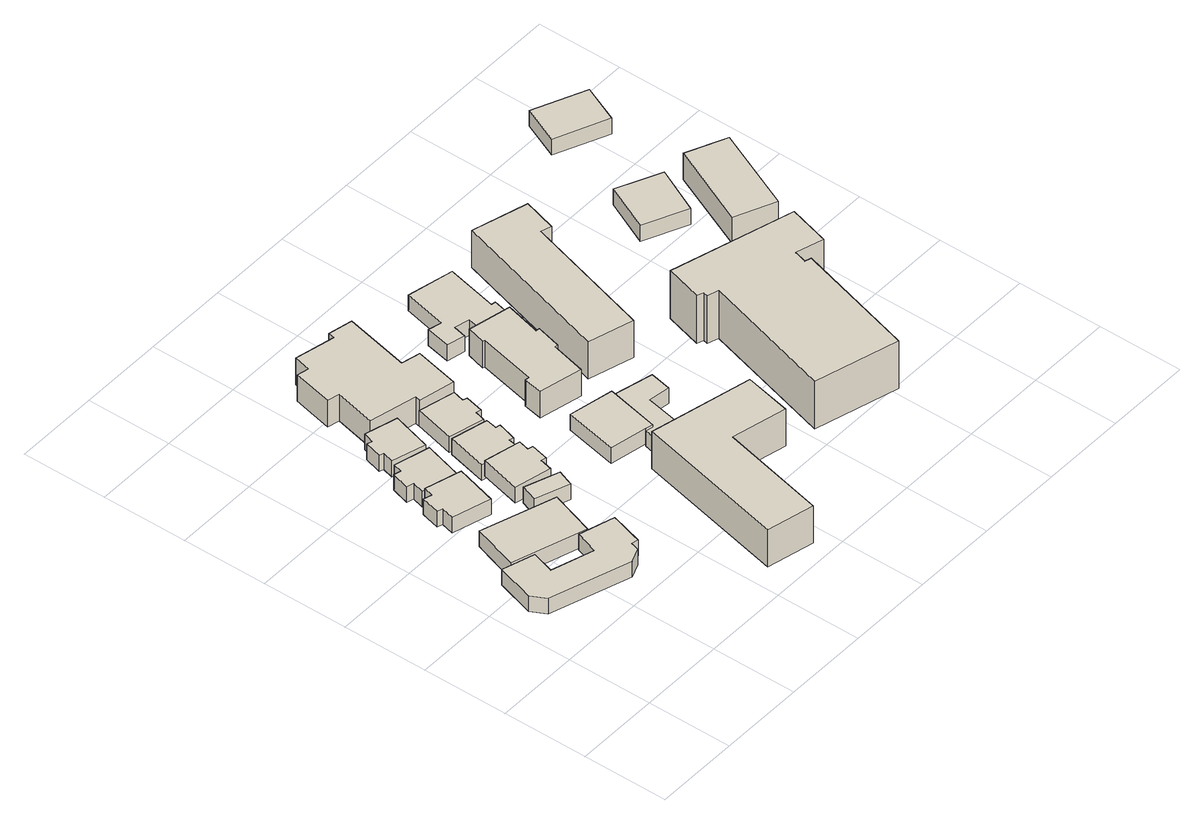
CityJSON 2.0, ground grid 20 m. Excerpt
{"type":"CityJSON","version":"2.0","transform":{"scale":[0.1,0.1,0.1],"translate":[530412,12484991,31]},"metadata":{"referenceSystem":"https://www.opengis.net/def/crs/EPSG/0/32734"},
"CityObjects":{
"building1":{"type":"Building","attributes":{"address":"9 Vine Road Woodstock Cape Town","building":"house","building:levels":1,"building_height":4.1,"plus_code":"4FRW3F83+GMF","ground_height":37.76,"roof_height":41.86},"geometry":[{"type":"Solid","lod":"1","boundaries":[[[[0,1,2,3]],[[1,4,5,2]],[[4,6,7,5]],[[6,8,9,7]],[[8,10,11,9]],[[10,12,13,11]],[[12,14,15,13]],[[14,16,17,15]],[[16,18,19,17]],[[18,20,21,19]],[[20,22,23,21]],[[22,0,3,23]],[[3,2,5,7,9,11,13,15,17,19,21,23]],[[22,20,18,16,14,12,10,8,6,4,1,0]]]]}]},
"building2":{"type":"Building","attributes":{"address":"7 Vine Road Woodstock Cape Town","building":"house","building:levels":1,"building_height":4.1,"plus_code":"4FRW3F83+HP6","ground_height":35.91,"roof_height":40.01},"geometry":[{"type":"Solid","lod":"1","boundaries":[[[[24,25,26,27]],[[25,28,29,26]],[[28,30,31,29]],[[30,24,27,31]],[[27,26,29,31]],[[30,28,25,24]]]]}]},
"building3":{"type":"Building","attributes":{"address":"5 Vine Road Woodstock Cape Town","building":"house","building:levels":1,"building_height":4.1,"plus_code":"4FRW3F83+JPR","ground_height":35.91,"roof_height":40.01},"geometry":[{"type":"Solid","lod":"1","boundaries":[[[[32,33,34,35]],[[33,36,37,34]],[[36,38,39,37]],[[38,40,41,39]],[[40,42,43,41]],[[42,44,45,43]],[[44,46,47,45]],[[46,32,35,47]],[[35,34,37,39,41,43,45,47]],[[46,44,42,40,38,36,33,32]]]]}]},
"building4":{"type":"Building","attributes":{"address":"3 Vine Road Woodstock Cape Town","building":"house","building:levels":1,"building_height":4.1,"plus_code":"4FRW3F83+MPF","ground_height":34.32,"roof_height":38.42},"geometry":[{"type":"Solid","lod":"1","boundaries":[[[[48,49,50,51]],[[49,52,53,50]],[[52,54,55,53]],[[54,56,57,55]],[[56,58,59,57]],[[58,60,61,59]],[[60,62,63,61]],[[62,48,51,63]],[[51,50,53,55,57,59,61,63]],[[62,60,58,56,54,52,49,48]]]]}]},
"building5":{"type":"Building","attributes":{"building":"yes","building:levels":1,"building_height":4.1,"plus_code":"4FRW3F83+HQJ","ground_height":36.35,"roof_height":40.45},"geometry":[{"type":"Solid","lod":"1","boundaries":[[[[64,65,66,67]],[[65,68,69,66]],[[68,70,71,69]],[[70,64,67,71]],[[67,66,69,71]],[[70,68,65,64]]]]}]},
"building6":{"type":"Building","attributes":{"address":"1 Vine Road Woodstock Cape Town","building":"house","building:levels":1,"building_height":4.1,"plus_code":"4FRW3F83+PP8","ground_height":34.64,"roof_height":38.74},"geometry":[{"type":"Solid","lod":"1","boundaries":[[[[72,73,74,75]],[[73,76,77,74]],[[76,78,79,77]],[[78,80,81,79]],[[80,82,83,81]],[[82,84,85,83]],[[84,86,87,85]],[[86,72,75,87]],[[75,74,77,79,81,83,85,87]],[[86,84,82,80,78,76,73,72]]]]}]},
"building7":{"type":"Building","attributes":{"address":"6 The Avenue Woodstock Cape Town","building":"house","building:levels":1,"building_height":4.1,"plus_code":"4FRW3F83+JQ7","ground_height":36.35,"roof_height":40.45},"geometry":[{"type":"Solid","lod":"1","boundaries":[[[[88,89,90,91]],[[89,92,93,90]],[[92,94,95,93]],[[94,96,97,95]],[[96,98,99,97]],[[98,100,101,99]],[[100,102,103,101]],[[102,88,91,103]],[[91,90,93,95,97,99,101,103]],[[102,100,98,96,94,92,89,88]]]]}]},
"building8":{"type":"Building","attributes":{"address":"4 The Avenue Woodstock Cape Town","building":"house","building:levels":1,"building_height":4.1,"plus_code":"4FRW3F83+MQ4","ground_height":34.64,"roof_height":38.74},"geometry":[{"type":"Solid","lod":"1","boundaries":[[[[104,105,106,107]],[[105,108,109,106]],[[108,110,111,109]],[[110,112,113,111]],[[112,114,115,113]],[[114,116,117,115]],[[116,118,119,117]],[[118,104,107,119]],[[107,106,109,111,113,115,117,119]],[[118,116,114,112,110,108,105,104]]]]}]},
"building9":{"type":"Building","attributes":{"address":"2 The Avenue Woodstock Cape Town","building":"house","building:levels":1,"building_height":4.1,"plus_code":"4FRW3F83+MQQ","ground_height":34.34,"roof_height":38.44},"geometry":[{"type":"Solid","lod":"1","boundaries":[[[[120,121,122,123]],[[121,124,125,122]],[[124,126,127,125]],[[126,128,129,127]],[[128,130,131,129]],[[130,132,133,131]],[[132,134,135,133]],[[134,120,123,135]],[[123,122,125,127,129,131,133,135]],[[134,132,130,128,126,124,121,120]]]]}]},
"building10":{"type":"Building","attributes":{"address":"18 Listowell Road Woodstock Cape Town","building":"house","building:levels":2,"building_height":6.9,"plus_code":"4FRW3F83+QQ4","ground_height":32.85,"roof_height":39.75},"geometry":[{"type":"Solid","lod":"1","boundaries":[[[[136,137,138,139]],[[137,140,141,138]],[[140,142,143,141]],[[142,144,145,143]],[[144,146,147,145]],[[146,148,149,147]],[[148,150,151,149]],[[150,152,153,151]],[[152,154,155,153]],[[154,156,157,155]],[[156,158,159,157]],[[158,160,161,159]],[[160,162,163,161]],[[162,136,139,163]],[[139,138,141,143,145,147,149,151,153,155,157,159,161,163]],[[162,160,158,156,154,152,150,148,146,144,142,140,137,136]]]]}]},
"building11":{"type":"Building","attributes":{"address":"Rosewood","building":"apartments","building:levels":3,"building:flats":"9","building_height":9.7,"plus_code":"4FRW3F83+FR5","ground_height":37.23,"roof_height":46.93},"geometry":[{"type":"Solid","lod":"1","boundaries":[[[[164,165,166,167]],[[165,168,169,166]],[[168,170,171,169]],[[170,172,173,171]],[[172,174,175,173]],[[174,164,167,175]],[[167,166,169,171,173,175]],[[174,172,170,168,165,164]]]]}]},
"building12":{"type":"Building","attributes":{"building":"house","building:levels":1,"building_height":4.1,"plus_code":"4FRW3F83+HVR","ground_height":35.91,"roof_height":40.01},"geometry":[{"type":"Solid","lod":"1","boundaries":[[[[176,177,178,179]],[[177,180,181,178]],[[180,182,183,181]],[[182,184,185,183]],[[184,186,187,185]],[[186,176,179,187]],[[179,178,181,183,185,187]],[[186,184,182,180,177,176]]]]}]},
"building13":{"type":"Building","attributes":{"building":"garage","building:levels":1,"building_height":4.1,"plus_code":"4FRW3F83+HVH","ground_height":35.42,"roof_height":39.52},"geometry":[{"type":"Solid","lod":"1","boundaries":[[[[188,189,190,191]],[[189,192,193,190]],[[192,194,195,193]],[[194,196,197,195]],[[196,198,199,197]],[[198,200,201,199]],[[200,202,203,201]],[[202,188,191,203]],[[191,190,193,195,197,199,201,203]],[[202,200,198,196,194,192,189,188]]]]}]},
"building14":{"type":"Building","attributes":{"address":"Len Court","building":"apartments","building:levels":2,"building:flats":"4","building_height":6.9,"plus_code":"4FRW3F83+MVP","ground_height":34.34,"roof_height":41.24},"geometry":[{"type":"Solid","lod":"1","boundaries":[[[[204,205,206,207]],[[205,208,209,206]],[[208,210,211,209]],[[210,212,213,211]],[[212,214,215,213]],[[214,216,217,215]],[[216,218,219,217]],[[218,220,221,219]],[[220,222,223,221]],[[222,224,225,223]],[[224,226,227,225]],[[226,204,207,227]],[[207,206,209,211,213,215,217,219,221,223,225,227]],[[226,224,222,220,218,216,214,212,210,208,205,204]]]]}]},
"building15":{"type":"Building","attributes":{"building":"house","building:levels":1,"building_height":4.1,"plus_code":"4FRW3F83+QWF","ground_height":32.1,"roof_height":36.2},"geometry":[{"type":"Solid","lod":"1","boundaries":[[[[228,229,230,231]],[[229,232,233,230]],[[232,234,235,233]],[[234,236,237,235]],[[236,238,239,237]],[[238,240,241,239]],[[240,242,243,241]],[[242,244,245,243]],[[244,246,247,245]],[[246,248,249,247]],[[248,250,251,249]],[[250,228,231,251]],[[231,230,233,235,237,239,241,243,245,247,249,251]],[[250,248,246,244,242,240,238,236,234,232,229,228]]]]}]},
"building16":{"type":"Building","attributes":{"address":"Elmwood","building":"apartments","building:levels":3,"building:flats":"12","building_height":9.7,"plus_code":"4FRW3F83+PX3","ground_height":32.1,"roof_height":41.8},"geometry":[{"type":"Solid","lod":"1","boundaries":[[[[252,253,254,255]],[[253,256,257,254]],[[256,258,259,257]],[[258,260,261,259]],[[260,262,263,261]],[[262,252,255,263]],[[255,254,257,259,261,263]],[[262,260,258,256,253,252]]]]}]},
"building17":{"type":"Building","attributes":{"address":"Beechwood","building":"apartments","building:levels":4,"building:flats":"48","building_height":12.5,"plus_code":"4FRW3F84+G2G","ground_height":35.02,"roof_height":47.52},"geometry":[{"type":"Solid","lod":"1","boundaries":[[[[264,265,266,267]],[[265,268,269,266]],[[268,270,271,269]],[[270,272,273,271]],[[272,274,275,273]],[[274,276,277,275]],[[276,278,279,277]],[[278,280,281,279]],[[280,282,283,281]],[[282,284,285,283]],[[284,286,287,285]],[[286,264,267,287]],[[267,266,269,271,273,275,277,279,281,283,285,287]],[[286,284,282,280,278,276,274,272,270,268,265,264]]]]}]},
"building18":{"type":"Building","attributes":{"address":"10 Listowell Road Salt River Cape Town","building":"house","building:levels":1,"building_height":4.1,"plus_code":"4FRW3F84+P46","ground_height":33.29,"roof_height":37.39},"geometry":[{"type":"Solid","lod":"1","boundaries":[[[[288,289,290,291]],[[289,292,293,290]],[[292,294,295,293]],[[294,288,291,295]],[[291,290,293,295]],[[294,292,289,288]]]]}]},
"building19":{"type":"Building","attributes":{"address":"6 Listowell Road Salt River Cape Town","building":"house","building:levels":2,"building_height":6.9,"plus_code":"4FRW3F84+M5C","ground_height":34.59,"roof_height":41.49},"geometry":[{"type":"Solid","lod":"1","boundaries":[[[[296,297,298,299]],[[297,300,301,298]],[[300,302,303,301]],[[302,296,299,303]],[[299,298,301,303]],[[302,300,297,296]]]]}]},
"building20":{"type":"Building","attributes":{"address":"11 Booth Road Salt River Cape Town","building":"house","building:levels":1,"building_height":4.1,"plus_code":"4FRW3F84+R5C","ground_height":31.83,"roof_height":35.93},"geometry":[{"type":"Solid","lod":"1","boundaries":[[[[304,305,306,307]],[[305,308,309,306]],[[308,310,311,309]],[[310,304,307,311]],[[307,306,309,311]],[[310,308,305,304]]]]}]}
},
"vertices":[
[291,320,68],[209,344,68],[209,344,109],[291,320,109],[192,291,68],[192,291,109],[94,321,68],[94,321,109],[110,374,68],[110,374,109],[36,397,68],[36,397,109],[9,308,68],[9,308,109],[27,274,68],[27,274,109],[213,213,68],[213,213,109],[247,227,68],[247,227,109],[253,247,68],[253,247,109],[268,243,68],[268,243,109],
[283,458,49],[112,514,49],[112,514,90],[283,458,90],[77,408,49],[77,408,90],[248,353,49],[248,353,90],
[141,674,49],[135,651,49],[135,651,90],[141,674,90],[116,657,49],[116,657,90],[104,613,49],[104,613,90],[117,609,49],[117,609,90],[109,579,49],[109,579,90],[198,554,49],[198,554,90],[225,650,49],[225,650,90],
[253,752,33],[171,774,33],[171,774,74],[253,752,74],[165,753,33],[165,753,74],[149,757,33],[149,757,74],[137,715,33],[137,715,74],[153,711,33],[153,711,74],[145,683,33],[145,683,74],[227,660,33],[227,660,74],
[339,495,54],[260,523,54],[260,523,95],[339,495,95],[246,485,54],[246,485,95],[325,457,54],[325,457,95],
[278,852,36],[202,873,36],[202,873,77],[278,852,77],[195,848,36],[195,848,77],[182,852,36],[182,852,77],[171,811,36],[171,811,77],[181,808,36],[181,808,77],[174,782,36],[174,782,77],[252,760,36],[252,760,77],
[358,611,54],[273,630,54],[273,630,95],[358,611,95],[250,535,54],[250,535,95],[335,515,54],[335,515,95],[342,544,54],[342,544,95],[354,541,54],[354,541,95],[364,583,54],[364,583,95],[352,586,54],[352,586,95],
[298,732,36],[275,639,36],[275,639,77],[298,732,77],[361,619,36],[361,619,77],[365,643,36],[365,643,77],[375,640,36],[375,640,77],[388,684,36],[388,684,77],[377,686,36],[377,686,77],[382,712,36],[382,712,77],
[324,835,33],[301,741,33],[301,741,74],[324,835,74],[383,721,33],[383,721,74],[389,744,33],[389,744,74],[401,742,33],[401,742,74],[411,785,33],[411,785,74],[401,788,33],[401,788,74],[408,815,33],[408,815,74],
[376,1102,19],[373,1087,19],[373,1087,88],[376,1102,88],[280,1108,19],[280,1108,88],[271,1069,19],[271,1069,88],[244,1075,19],[244,1075,88],[223,982,19],[223,982,88],[251,975,19],[251,975,88],[229,880,19],[229,880,88],[338,855,19],[338,855,88],[336,843,19],[336,843,88],[419,825,19],[419,825,88],[442,928,19],[442,928,88],[398,938,19],[398,938,88],[432,1090,19],[432,1090,88],
[725,331,62],[487,385,62],[487,385,159],[725,331,159],[406,30,62],[406,30,159],[516,5,62],[516,5,159],[573,252,62],[573,252,159],[701,223,62],[701,223,159],
[546,447,49],[563,443,49],[563,443,90],[546,447,90],[588,561,49],[588,561,90],[589,567,49],[589,567,90],[486,588,49],[486,588,90],[460,464,49],[460,464,90],
[588,561,44],[563,443,44],[563,443,85],[588,561,85],[546,447,44],[546,447,85],[538,413,44],[538,413,85],[601,400,44],[601,400,85],[620,497,44],[620,497,85],[670,490,44],[670,490,85],[680,539,44],[680,539,85],
[545,887,33],[533,844,33],[533,844,102],[545,887,102],[538,843,33],[538,843,102],[508,709,33],[508,709,102],[499,710,33],[499,710,102],[491,666,33],[491,666,102],[590,644,33],[590,644,102],[610,725,33],[610,725,102],[617,724,33],[617,724,102],[632,782,33],[632,782,102],[623,783,33],[623,783,102],[644,866,33],[644,866,102],
[698,1053,11],[591,1076,11],[591,1076,52],[698,1053,52],[568,976,11],[568,976,52],[537,983,11],[537,983,52],[525,926,11],[525,926,52],[567,916,11],[567,916,52],[574,947,11],[574,947,52],[609,939,11],[609,939,52],[602,907,11],[602,907,52],[672,891,11],[672,891,52],[681,931,11],[681,931,52],[671,933,11],[671,933,52],
[766,1059,11],[656,679,11],[656,679,108],[766,1059,108],[760,649,11],[760,649,108],[848,952,11],[848,952,108],[872,944,11],[872,944,108],[895,1022,11],[895,1022,108],
[868,645,40],[844,559,40],[844,559,165],[868,645,165],[859,554,40],[859,554,165],[856,543,40],[856,543,165],[882,535,40],[882,535,165],[794,225,40],[794,225,165],[988,171,40],[988,171,165],[1068,454,40],[1068,454,165],[1054,458,40],[1054,458,165],[1062,487,40],[1062,487,165],[1126,469,40],[1126,469,165],[1153,565,40],[1153,565,165],
[1171,903,23],[1070,950,23],[1070,950,64],[1171,903,64],[1020,842,23],[1020,842,64],[1120,796,23],[1120,796,64],
[1293,839,36],[1201,880,36],[1201,880,105],[1293,839,105],[1116,689,36],[1116,689,105],[1208,648,36],[1208,648,105],
[1158,1230,8],[1120,1143,8],[1120,1143,49],[1158,1230,49],[1241,1091,8],[1241,1091,49],[1279,1177,8],[1279,1177,49]
]}
